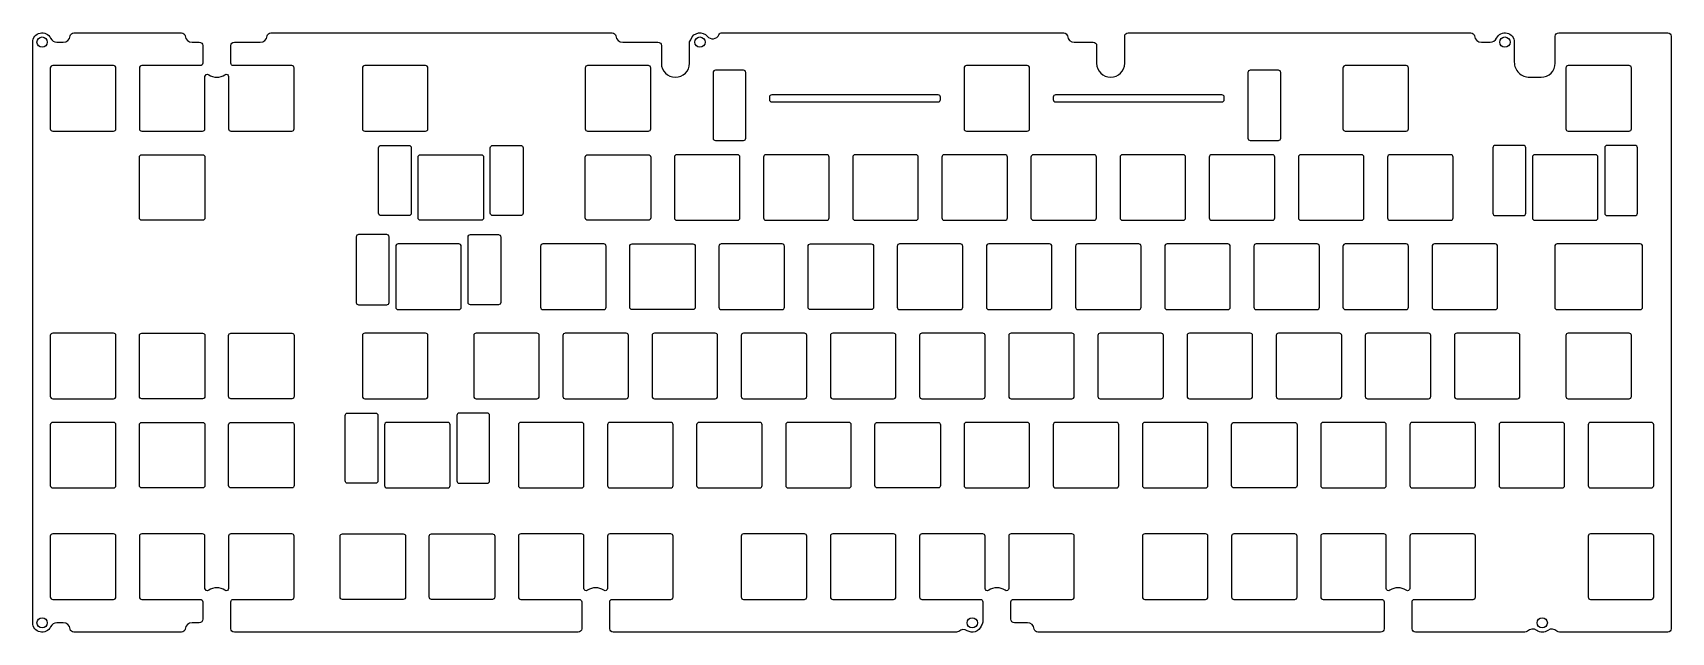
# Model space of a CAD drawing. Header units: millimetres. Extents: x -354 to -4, y -126 to 2.
import ezdxf

# ---------------------------------------------------------------- set-up
doc = ezdxf.new("R2010")
doc.units = ezdxf.units.MM
doc.layers.get('0').update_dxf_attribs({"linetype": 'CONTINUOUS'})

msp = doc.modelspace()

# ---------------------------------------------------------------- linework, layer by layer
for points in [[(-317.56, -18.02), (-317.56, -6.88, -0.608907), (-316.77, -6.47, 0.318661), (-313.3, -6.47, -0.608907), (-312.51, -6.88), (-312.51, -18.02, 0.414214), (-312.01, -18.52), (-299.01, -18.52, 0.414214), (-298.51, -18.02), (-298.51, -5.02, 0.414214), (-299.01, -4.52), (-311.54, -4.52, -0.414214), (-312.04, -4.02), (-312.04, -0.27, -0.414214), (-311.29, 0.48), (-305.75, 0.48, 0.381966), (-304.26, 1.81, -0.381966), (-303.51, 2.48), (-230.52, 2.48, -0.381966), (-229.78, 1.81, 0.381966), (-228.29, 0.48), (-220.79, 0.48, -0.414214), (-220.04, -0.27), (-220.04, -4.02, 1), (-214.04, -4.02), (-214.04, 0.3, -0.163067), (-213.89, 0.75, 0.075979), (-213.67, 1.15, -0.583164), (-210.24, 1.75, 0.549558), (-207.73, 2.05, -0.289118), (-207.05, 2.48), (-134.04, 2.48, -0.381966), (-133.29, 1.81, 0.381966), (-131.8, 0.48), (-127.78, 0.48, -0.414214), (-127.03, -0.27), (-127.03, -4.02, 1), (-121.03, -4.02), (-121.03, 1.73, -0.414214), (-120.28, 2.48), (-47.05, 2.48, -0.381966), (-46.3, 1.81, 0.381966), (-44.81, 0.48), (-42.94, 0.48, 0.28969), (-41.58, 1.34, -0.799884), (-37.78, 0.48), (-37.78, -3.77, 0.414214), (-34.53, -7.02), (-32.03, -7.02, 0.414214), (-29.03, -4.02), (-29.03, 1.73, -0.414214), (-28.28, 2.48), (-5, 2.48, -0.414214), (-4.25, 1.73), (-4.25, -124.78, -0.414214), (-5, -125.53), (-28.12, -125.53, -0.202971), (-28.66, -125.31, 0.375507), (-30.62, -125.14, -0.329091), (-33, -125.14, 0.375509), (-34.97, -125.31, -0.202971), (-35.51, -125.53), (-58.87, -125.53, -0.414214), (-59.62, -124.78), (-59.62, -119.03, -0.414214), (-59.12, -118.53), (-46.6, -118.53, 0.414214), (-46.1, -118.03), (-46.1, -105.03, 0.414214), (-46.6, -104.53), (-59.6, -104.53, 0.414214), (-60.1, -105.03), (-60.1, -116.18, -0.608907), (-60.89, -116.59, 0.318661), (-64.36, -116.59, -0.608907), (-65.15, -116.18), (-65.15, -105.03, 0.414214), (-65.65, -104.53), (-78.65, -104.53, 0.414214), (-79.15, -105.03), (-79.15, -118.03, 0.414214), (-78.65, -118.53), (-66.12, -118.53, -0.414214), (-65.62, -119.03), (-65.62, -124.78, -0.414214), (-66.37, -125.53), (-139.6, -125.53, -0.381966), (-140.35, -124.87, 0.381966), (-141.84, -123.53), (-144.6, -123.53, -0.414214), (-145.35, -122.78), (-145.35, -119.03, -0.414214), (-144.85, -118.53), (-132.32, -118.53, 0.414214), (-131.82, -118.03), (-131.82, -105.03, 0.414214), (-132.32, -104.53), (-145.32, -104.53, 0.414214), (-145.82, -105.03), (-145.82, -116.18, -0.608907), (-146.61, -116.59, 0.318661), (-150.09, -116.59, -0.608907), (-150.88, -116.18), (-150.88, -105.03, 0.414214), (-151.38, -104.53), (-164.37, -104.53, 0.414214), (-164.87, -105.03), (-164.87, -118.03, 0.414214), (-164.37, -118.53), (-151.85, -118.53, -0.414214), (-151.35, -119.03), (-151.35, -123.36, -0.163068), (-151.5, -123.81, 0.075979), (-151.72, -124.21, -0.484213), (-154.69, -125.21, 0.337143), (-156.5, -125.35, -0.183131), (-157, -125.53), (-230.32, -125.53, -0.414214), (-231.07, -124.78), (-231.07, -119.03, -0.414214), (-230.57, -118.53), (-218.05, -118.53, 0.414214), (-217.55, -118.03), (-217.55, -105.03, 0.414214), (-218.05, -104.53), (-231.05, -104.53, 0.414214), (-231.55, -105.03), (-231.55, -116.18, -0.608907), (-232.34, -116.59, 0.318661), (-235.81, -116.59, -0.608907), (-236.6, -116.18), (-236.6, -105.03, 0.414214), (-237.1, -104.53), (-250.1, -104.53, 0.414214), (-250.6, -105.03), (-250.6, -118.03, 0.414214), (-250.1, -118.53), (-237.57, -118.53, -0.414214), (-237.07, -119.03), (-237.07, -124.78, -0.414214), (-237.82, -125.53), (-311.29, -125.53, -0.414214), (-312.04, -124.78), (-312.04, -119.03, -0.414214), (-311.54, -118.53), (-299.01, -118.53, 0.414214), (-298.51, -118.03), (-298.51, -105.03, 0.414214), (-299.01, -104.53), (-312.01, -104.53, 0.414214), (-312.51, -105.03), (-312.51, -116.18, -0.608907), (-313.3, -116.59, 0.318661), (-316.77, -116.59, -0.608907), (-317.56, -116.18), (-317.56, -105.03, 0.414214), (-318.06, -104.53), (-331.06, -104.53, 0.414214), (-331.56, -105.03), (-331.56, -118.03, 0.414214), (-331.06, -118.53), (-318.54, -118.53, -0.414214), (-318.04, -119.03), (-318.04, -122.78, -0.414214), (-318.79, -123.53), (-320.32, -123.53, 0.381966), (-321.82, -124.87, -0.381966), (-322.56, -125.53), (-345.61, -125.53, -0.381966), (-346.36, -124.87, 0.381966), (-347.85, -123.53), (-349.2, -123.53, 0.289689), (-350.56, -124.39, -0.799882), (-354.36, -123.53), (-354.36, 0.48, -0.799884), (-350.56, 1.34, 0.28969), (-349.2, 0.48), (-347.85, 0.48, 0.381966), (-346.36, 1.81, -0.381966), (-345.61, 2.48), (-322.56, 2.48, -0.381966), (-321.82, 1.81, 0.381966), (-320.32, 0.48), (-318.79, 0.48, -0.414214), (-318.04, -0.27), (-318.04, -4.02, -0.414214), (-318.54, -4.52), (-331.06, -4.52, 0.414214), (-331.56, -5.02), (-331.56, -18.02, 0.414214), (-331.06, -18.52), (-318.06, -18.52, 0.414214)], [(-336.61, -18.02), (-336.61, -5.02, 0.414214), (-337.11, -4.52), (-350.11, -4.52, 0.414214), (-350.61, -5.02), (-350.61, -18.02, 0.414214), (-350.11, -18.52), (-337.11, -18.52, 0.414214)], [(-283.94, -5.02), (-283.94, -18.02, 0.414214), (-283.44, -18.52), (-270.44, -18.52, 0.414214), (-269.94, -18.02), (-269.94, -5.02, 0.414214), (-270.44, -4.52), (-283.44, -4.52, 0.414214)], [(-236.31, -5.02), (-236.31, -18.02, 0.414214), (-235.81, -18.52), (-222.81, -18.52, 0.414214), (-222.31, -18.02), (-222.31, -5.02, 0.414214), (-222.81, -4.52), (-235.81, -4.52, 0.414214)], [(-209, -6.02), (-209, -20.02, 0.414214), (-208.5, -20.52), (-202.5, -20.52, 0.414214), (-202, -20.02), (-202, -6.02, 0.414214), (-202.5, -5.52), (-208.5, -5.52, 0.414214)], [(-155.35, -5.02), (-155.35, -18.02, 0.414214), (-154.85, -18.52), (-141.85, -18.52, 0.414214), (-141.35, -18.02), (-141.35, -5.02, 0.414214), (-141.85, -4.52), (-154.85, -4.52, 0.414214)], [(-88.2, -5.52), (-94.2, -5.52, 0.414214), (-94.7, -6.02), (-94.7, -20.02, 0.414214), (-94.2, -20.52), (-88.2, -20.52, 0.414214), (-87.7, -20.02), (-87.7, -6.02, 0.414214)], [(-73.89, -18.52), (-60.89, -18.52, 0.414214), (-60.39, -18.02), (-60.39, -5.02, 0.414214), (-60.89, -4.52), (-73.89, -4.52, 0.414214), (-74.39, -5.02), (-74.39, -18.02, 0.414214)], [(-26.76, -5.02), (-26.76, -18.02, 0.414214), (-26.26, -18.52), (-13.26, -18.52, 0.414214), (-12.76, -18.02), (-12.76, -5.02, 0.414214), (-13.26, -4.52), (-26.26, -4.52, 0.414214)], [(-196.95, -11.27), (-196.95, -11.77, 0.414214), (-196.45, -12.27), (-160.9, -12.27, 0.414214), (-160.4, -11.77), (-160.4, -11.27, 0.414214), (-160.9, -10.77), (-196.45, -10.77, 0.414214)], [(-136.3, -11.27), (-136.3, -11.77, 0.414214), (-135.8, -12.27), (-100.25, -12.27, 0.414214), (-99.75, -11.77), (-99.75, -11.27, 0.414214), (-100.25, -10.77), (-135.8, -10.77, 0.414214)], [(-318.06, -23.57, -0.414214), (-317.56, -24.07), (-317.56, -37.07, -0.414214), (-318.06, -37.57), (-331.06, -37.57, -0.414214), (-331.56, -37.07), (-331.56, -24.07, -0.414214), (-331.06, -23.57)], [(-273.47, -36.07, -0.414214), (-273.97, -36.57), (-279.97, -36.57, -0.414214), (-280.47, -36.07), (-280.47, -22.07, -0.414214), (-279.97, -21.57), (-273.97, -21.57, -0.414214), (-273.47, -22.07)], [(-272.03, -24.07, -0.414214), (-271.53, -23.57), (-258.53, -23.57, -0.414214), (-258.03, -24.07), (-258.03, -37.07, -0.414214), (-258.53, -37.57), (-271.53, -37.57, -0.414214), (-272.03, -37.07)], [(-256.09, -36.57, -0.414214), (-256.59, -36.07), (-256.59, -22.07, -0.414214), (-256.09, -21.57), (-250.09, -21.57, -0.414214), (-249.59, -22.07), (-249.59, -36.07, -0.414214), (-250.09, -36.57)], [(-222.31, -37.07, -0.414214), (-222.81, -37.57), (-235.81, -37.57, -0.414214), (-236.31, -37.07), (-236.31, -24.07, -0.414214), (-235.81, -23.57), (-222.81, -23.57, -0.414214), (-222.31, -24.07)], [(-216.76, -37.57), (-203.76, -37.57, 0.414214), (-203.26, -37.07), (-203.26, -24.07, 0.414214), (-203.76, -23.57), (-216.76, -23.57, 0.414214), (-217.26, -24.07), (-217.26, -37.07, 0.414214)], [(-198.21, -24.07), (-198.21, -37.07, 0.414214), (-197.71, -37.57), (-184.71, -37.57, 0.414214), (-184.21, -37.07), (-184.21, -24.07, 0.414214), (-184.71, -23.57), (-197.71, -23.57, 0.414214)], [(-178.66, -37.57), (-165.66, -37.57, 0.414214), (-165.16, -37.07), (-165.16, -24.07, 0.414214), (-165.66, -23.57), (-178.66, -23.57, 0.414214), (-179.16, -24.07), (-179.16, -37.07, 0.414214)], [(-159.61, -37.57), (-146.61, -37.57, 0.414214), (-146.11, -37.07), (-146.11, -24.07, 0.414214), (-146.61, -23.57), (-159.61, -23.57, 0.414214), (-160.11, -24.07), (-160.11, -37.07, 0.414214)], [(-140.56, -37.57), (-127.56, -37.57, 0.414214), (-127.06, -37.07), (-127.06, -24.07, 0.414214), (-127.56, -23.57), (-140.56, -23.57, 0.414214), (-141.06, -24.07), (-141.06, -37.07, 0.414214)], [(-121.51, -37.57), (-108.51, -37.57, 0.414214), (-108.01, -37.07), (-108.01, -24.07, 0.414214), (-108.51, -23.57), (-121.51, -23.57, 0.414214), (-122.01, -24.07), (-122.01, -37.07, 0.414214)], [(-102.46, -37.57), (-89.46, -37.57, 0.414214), (-88.96, -37.07), (-88.96, -24.07, 0.414214), (-89.46, -23.57), (-102.46, -23.57, 0.414214), (-102.96, -24.07), (-102.96, -37.07, 0.414214)], [(-83.41, -37.57), (-70.41, -37.57, 0.414214), (-69.91, -37.07), (-69.91, -24.07, 0.414214), (-70.41, -23.57), (-83.41, -23.57, 0.414214), (-83.91, -24.07), (-83.91, -37.07, 0.414214)], [(-64.86, -24.07), (-64.86, -37.07, 0.414214), (-64.36, -37.57), (-51.36, -37.57, 0.414214), (-50.86, -37.07), (-50.86, -24.07, 0.414214), (-51.36, -23.57), (-64.36, -23.57, 0.414214)], [(-41.84, -36.57), (-35.84, -36.57, 0.414214), (-35.34, -36.07), (-35.34, -22.07, 0.414214), (-35.84, -21.57), (-41.84, -21.57, 0.414214), (-42.34, -22.07), (-42.34, -36.07, 0.414214)], [(-33.41, -37.57), (-20.41, -37.57, 0.414214), (-19.91, -37.07), (-19.91, -24.07, 0.414214), (-20.41, -23.57), (-33.41, -23.57, 0.414214), (-33.91, -24.07), (-33.91, -37.07, 0.414214)], [(-17.97, -36.57), (-11.97, -36.57, 0.414214), (-11.47, -36.07), (-11.47, -22.07, 0.414214), (-11.97, -21.57), (-17.97, -21.57, 0.414214), (-18.47, -22.07), (-18.47, -36.07, 0.414214)], [(-284.73, -55.62), (-278.73, -55.62, 0.414214), (-278.23, -55.12), (-278.23, -41.12, 0.414214), (-278.73, -40.62), (-284.73, -40.62, 0.414214), (-285.23, -41.12), (-285.23, -55.12, 0.414214)], [(-254.36, -55.12, -0.414214), (-254.86, -55.62), (-260.86, -55.62, -0.414214), (-261.36, -55.12), (-261.36, -41.12, -0.414214), (-260.86, -40.62), (-254.86, -40.62, -0.414214), (-254.36, -41.12)], [(-276.29, -56.62), (-263.29, -56.62, 0.414214), (-262.79, -56.12), (-262.79, -43.12, 0.414214), (-263.29, -42.62), (-276.29, -42.62, 0.414214), (-276.79, -43.12), (-276.79, -56.12, 0.414214)], [(-245.34, -56.62), (-232.34, -56.62, 0.414214), (-231.84, -56.12), (-231.84, -43.12, 0.414214), (-232.34, -42.62), (-245.34, -42.62, 0.414214), (-245.84, -43.12), (-245.84, -56.12, 0.414214)], [(-212.79, -56.12, -0.414214), (-213.29, -56.62), (-226.29, -56.62, -0.414214), (-226.79, -56.12), (-226.79, -43.12, -0.414214), (-226.29, -42.62), (-213.29, -42.62, -0.414214), (-212.79, -43.12)], [(-207.24, -56.62), (-194.24, -56.62, 0.414214), (-193.74, -56.12), (-193.74, -43.12, 0.414214), (-194.24, -42.62), (-207.24, -42.62, 0.414214), (-207.74, -43.12), (-207.74, -56.12, 0.414214)], [(-174.69, -56.12, -0.414214), (-175.19, -56.62), (-188.19, -56.62, -0.414214), (-188.69, -56.12), (-188.69, -43.12, -0.414214), (-188.19, -42.62), (-175.19, -42.62, -0.414214), (-174.69, -43.12)], [(-169.14, -56.62), (-156.14, -56.62, 0.414214), (-155.64, -56.12), (-155.64, -43.12, 0.414214), (-156.14, -42.62), (-169.14, -42.62, 0.414214), (-169.64, -43.12), (-169.64, -56.12, 0.414214)], [(-150.59, -43.12), (-150.59, -56.12, 0.414214), (-150.09, -56.62), (-137.09, -56.62, 0.414214), (-136.59, -56.12), (-136.59, -43.12, 0.414214), (-137.09, -42.62), (-150.09, -42.62, 0.414214)], [(-131.04, -56.62), (-118.04, -56.62, 0.414214), (-117.54, -56.12), (-117.54, -43.12, 0.414214), (-118.04, -42.62), (-131.04, -42.62, 0.414214), (-131.54, -43.12), (-131.54, -56.12, 0.414214)], [(-111.99, -56.62), (-98.99, -56.62, 0.414214), (-98.49, -56.12), (-98.49, -43.12, 0.414214), (-98.99, -42.62), (-111.99, -42.62, 0.414214), (-112.49, -43.12), (-112.49, -56.12, 0.414214)], [(-92.94, -56.62), (-79.94, -56.62, 0.414214), (-79.44, -56.12), (-79.44, -43.12, 0.414214), (-79.94, -42.62), (-92.94, -42.62, 0.414214), (-93.44, -43.12), (-93.44, -56.12, 0.414214)], [(-74.39, -43.12), (-74.39, -56.12, 0.414214), (-73.89, -56.62), (-60.89, -56.62, 0.414214), (-60.39, -56.12), (-60.39, -43.12, 0.414214), (-60.89, -42.62), (-73.89, -42.62, 0.414214)], [(-54.84, -56.62), (-41.84, -56.62, 0.414214), (-41.34, -56.12), (-41.34, -43.12, 0.414214), (-41.84, -42.62), (-54.84, -42.62, 0.414214), (-55.34, -43.12), (-55.34, -56.12, 0.414214)], [(-28.64, -56.62), (-10.88, -56.62, 0.414214), (-10.38, -56.12), (-10.38, -43.12, 0.414214), (-10.88, -42.62), (-28.64, -42.62, 0.414214), (-29.14, -43.12), (-29.14, -56.12, 0.414214)], [(-350.11, -75.67), (-337.11, -75.67, 0.414214), (-336.61, -75.17), (-336.61, -62.17, 0.414214), (-337.11, -61.67), (-350.11, -61.67, 0.414214), (-350.61, -62.17), (-350.61, -75.17, 0.414214)], [(-318.06, -61.67, -0.414214), (-317.56, -62.17), (-317.56, -75.17, -0.414214), (-318.06, -75.67), (-331.06, -75.67, -0.414214), (-331.56, -75.17), (-331.56, -62.17, -0.414214), (-331.06, -61.67)], [(-312.51, -62.17, -0.414214), (-312.01, -61.67), (-299.01, -61.67, -0.414214), (-298.51, -62.17), (-298.51, -75.17, -0.414214), (-299.01, -75.67), (-312.01, -75.67, -0.414214), (-312.51, -75.17)], [(-283.44, -75.67), (-270.44, -75.67, 0.414214), (-269.94, -75.17), (-269.94, -62.17, 0.414214), (-270.44, -61.67), (-283.44, -61.67, 0.414214), (-283.94, -62.17), (-283.94, -75.17, 0.414214)], [(-259.62, -75.67), (-246.62, -75.67, 0.414214), (-246.12, -75.17), (-246.12, -62.17, 0.414214), (-246.62, -61.67), (-259.62, -61.67, 0.414214), (-260.12, -62.17), (-260.12, -75.17, 0.414214)], [(-240.58, -75.67), (-227.57, -75.67, 0.414214), (-227.07, -75.17), (-227.07, -62.17, 0.414214), (-227.57, -61.67), (-240.58, -61.67, 0.414214), (-241.08, -62.17), (-241.08, -75.17, 0.414214)], [(-221.53, -75.67), (-208.53, -75.67, 0.414214), (-208.03, -75.17), (-208.03, -62.17, 0.414214), (-208.53, -61.67), (-221.53, -61.67, 0.414214), (-222.03, -62.17), (-222.03, -75.17, 0.414214)], [(-202.48, -75.67), (-189.48, -75.67, 0.414214), (-188.98, -75.17), (-188.98, -62.17, 0.414214), (-189.48, -61.67), (-202.48, -61.67, 0.414214), (-202.97, -62.17), (-202.97, -75.17, 0.414214)], [(-183.42, -75.67), (-170.43, -75.67, 0.414214), (-169.93, -75.17), (-169.93, -62.17, 0.414214), (-170.43, -61.67), (-183.42, -61.67, 0.414214), (-183.92, -62.17), (-183.92, -75.17, 0.414214)], [(-164.37, -75.67), (-151.38, -75.67, 0.414214), (-150.88, -75.17), (-150.88, -62.17, 0.414214), (-151.38, -61.67), (-164.37, -61.67, 0.414214), (-164.87, -62.17), (-164.87, -75.17, 0.414214)], [(-145.82, -62.17), (-145.82, -75.17, 0.414214), (-145.32, -75.67), (-132.32, -75.67, 0.414214), (-131.82, -75.17), (-131.82, -62.17, 0.414214), (-132.32, -61.67), (-145.32, -61.67, 0.414214)], [(-126.27, -75.67), (-113.27, -75.67, 0.414214), (-112.77, -75.17), (-112.77, -62.17, 0.414214), (-113.27, -61.67), (-126.27, -61.67, 0.414214), (-126.77, -62.17), (-126.77, -75.17, 0.414214)], [(-107.22, -75.67), (-94.22, -75.67, 0.414214), (-93.72, -75.17), (-93.72, -62.17, 0.414214), (-94.22, -61.67), (-107.22, -61.67, 0.414214), (-107.72, -62.17), (-107.72, -75.17, 0.414214)], [(-88.17, -75.67), (-75.17, -75.67, 0.414214), (-74.67, -75.17), (-74.67, -62.17, 0.414214), (-75.17, -61.67), (-88.17, -61.67, 0.414214), (-88.67, -62.17), (-88.67, -75.17, 0.414214)], [(-69.12, -75.67), (-56.12, -75.67, 0.414214), (-55.62, -75.17), (-55.62, -62.17, 0.414214), (-56.12, -61.67), (-69.12, -61.67, 0.414214), (-69.62, -62.17), (-69.62, -75.17, 0.414214)], [(-50.07, -75.67), (-37.07, -75.67, 0.414214), (-36.57, -75.17), (-36.57, -62.17, 0.414214), (-37.07, -61.67), (-50.07, -61.67, 0.414214), (-50.57, -62.17), (-50.57, -75.17, 0.414214)], [(-26.26, -75.67), (-13.26, -75.67, 0.414214), (-12.76, -75.17), (-12.76, -62.17, 0.414214), (-13.26, -61.67), (-26.26, -61.67, 0.414214), (-26.76, -62.17), (-26.76, -75.17, 0.414214)], [(-280.61, -93.22, -0.414214), (-281.11, -93.72), (-287.11, -93.72, -0.414214), (-287.61, -93.22), (-287.61, -79.22, -0.414214), (-287.11, -78.72), (-281.11, -78.72, -0.414214), (-280.61, -79.22)], [(-263.24, -93.72), (-257.24, -93.72, 0.414214), (-256.74, -93.22), (-256.74, -79.22, 0.414214), (-257.24, -78.72), (-263.24, -78.72, 0.414214), (-263.74, -79.22), (-263.74, -93.22, 0.414214)], [(-350.11, -94.72), (-337.11, -94.72, 0.414214), (-336.61, -94.22), (-336.61, -81.22, 0.414214), (-337.11, -80.72), (-350.11, -80.72, 0.414214), (-350.61, -81.22), (-350.61, -94.22, 0.414214)], [(-318.06, -80.72, -0.414214), (-317.56, -81.22), (-317.56, -94.22, -0.414214), (-318.06, -94.72), (-331.06, -94.72, -0.414214), (-331.56, -94.22), (-331.56, -81.22, -0.414214), (-331.06, -80.72)], [(-312.51, -81.22, -0.414214), (-312.01, -80.72), (-299.01, -80.72, -0.414214), (-298.51, -81.22), (-298.51, -94.22, -0.414214), (-299.01, -94.72), (-312.01, -94.72, -0.414214), (-312.51, -94.22)], [(-278.68, -94.72), (-265.68, -94.72, 0.414214), (-265.18, -94.22), (-265.18, -81.22, 0.414214), (-265.68, -80.72), (-278.68, -80.72, 0.414214), (-279.17, -81.22), (-279.17, -94.22, 0.414214)], [(-250.1, -94.72), (-237.1, -94.72, 0.414214), (-236.6, -94.22), (-236.6, -81.22, 0.414214), (-237.1, -80.72), (-250.1, -80.72, 0.414214), (-250.6, -81.22), (-250.6, -94.22, 0.414214)], [(-231.05, -94.72), (-218.05, -94.72, 0.414214), (-217.55, -94.22), (-217.55, -81.22, 0.414214), (-218.05, -80.72), (-231.05, -80.72, 0.414214), (-231.55, -81.22), (-231.55, -94.22, 0.414214)], [(-212.5, -81.22), (-212.5, -94.22, 0.414214), (-212, -94.72), (-199, -94.72, 0.414214), (-198.5, -94.22), (-198.5, -81.22, 0.414214), (-199, -80.72), (-212, -80.72, 0.414214)], [(-192.95, -94.72), (-179.95, -94.72, 0.414214), (-179.45, -94.22), (-179.45, -81.22, 0.414214), (-179.95, -80.72), (-192.95, -80.72, 0.414214), (-193.45, -81.22), (-193.45, -94.22, 0.414214)], [(-160.4, -94.22, -0.414214), (-160.9, -94.72), (-173.9, -94.72, -0.414214), (-174.4, -94.22), (-174.4, -81.22, -0.414214), (-173.9, -80.72), (-160.9, -80.72, -0.414214), (-160.4, -81.22)], [(-154.85, -94.72), (-141.85, -94.72, 0.414214), (-141.35, -94.22), (-141.35, -81.22, 0.414214), (-141.85, -80.72), (-154.85, -80.72, 0.414214), (-155.35, -81.22), (-155.35, -94.22, 0.414214)], [(-135.8, -94.72), (-122.8, -94.72, 0.414214), (-122.3, -94.22), (-122.3, -81.22, 0.414214), (-122.8, -80.72), (-135.8, -80.72, 0.414214), (-136.3, -81.22), (-136.3, -94.22, 0.414214)], [(-116.75, -94.72), (-103.75, -94.72, 0.414214), (-103.25, -94.22), (-103.25, -81.22, 0.414214), (-103.75, -80.72), (-116.75, -80.72, 0.414214), (-117.25, -81.22), (-117.25, -94.22, 0.414214)], [(-84.2, -94.22, -0.414214), (-84.7, -94.72), (-97.7, -94.72, -0.414214), (-98.2, -94.22), (-98.2, -81.22, -0.414214), (-97.7, -80.72), (-84.7, -80.72, -0.414214), (-84.2, -81.22)], [(-79.15, -81.22), (-79.15, -94.22, 0.414214), (-78.65, -94.72), (-65.65, -94.72, 0.414214), (-65.15, -94.22), (-65.15, -81.22, 0.414214), (-65.65, -80.72), (-78.65, -80.72, 0.414214)], [(-59.6, -94.72), (-46.6, -94.72, 0.414214), (-46.1, -94.22), (-46.1, -81.22, 0.414214), (-46.6, -80.72), (-59.6, -80.72, 0.414214), (-60.1, -81.22), (-60.1, -94.22, 0.414214)], [(-40.55, -94.72), (-27.55, -94.72, 0.414214), (-27.05, -94.22), (-27.05, -81.22, 0.414214), (-27.55, -80.72), (-40.55, -80.72, 0.414214), (-41.05, -81.22), (-41.05, -94.22, 0.414214)], [(-21.5, -94.72), (-8.5, -94.72, 0.414214), (-8, -94.22), (-8, -81.22, 0.414214), (-8.5, -80.72), (-21.5, -80.72, 0.414214), (-22, -81.22), (-22, -94.22, 0.414214)], [(-350.11, -118.53), (-337.11, -118.53, 0.414214), (-336.61, -118.03), (-336.61, -105.03, 0.414214), (-337.11, -104.53), (-350.11, -104.53, 0.414214), (-350.61, -105.03), (-350.61, -118.03, 0.414214)], [(-288.2, -118.53, -0.414214), (-288.7, -118.03), (-288.7, -105.03, -0.414214), (-288.2, -104.53), (-275.2, -104.53, -0.414214), (-274.7, -105.03), (-274.7, -118.03, -0.414214), (-275.2, -118.53)], [(-269.15, -118.53, -0.414214), (-269.65, -118.03), (-269.65, -105.03, -0.414214), (-269.15, -104.53), (-256.15, -104.53, -0.414214), (-255.65, -105.03), (-255.65, -118.03, -0.414214), (-256.15, -118.53)], [(-202.48, -118.53), (-189.48, -118.53, 0.414214), (-188.98, -118.03), (-188.98, -105.03, 0.414214), (-189.48, -104.53), (-202.48, -104.53, 0.414214), (-202.97, -105.03), (-202.97, -118.03, 0.414214)], [(-183.42, -118.53), (-170.43, -118.53, 0.414214), (-169.93, -118.03), (-169.93, -105.03, 0.414214), (-170.43, -104.53), (-183.42, -104.53, 0.414214), (-183.92, -105.03), (-183.92, -118.03, 0.414214)], [(-116.75, -118.53), (-103.75, -118.53, 0.414214), (-103.25, -118.03), (-103.25, -105.03, 0.414214), (-103.75, -104.53), (-116.75, -104.53, 0.414214), (-117.25, -105.03), (-117.25, -118.03, 0.414214)], [(-97.7, -118.53), (-84.7, -118.53, 0.414214), (-84.2, -118.03), (-84.2, -105.03, 0.414214), (-84.7, -104.53), (-97.7, -104.53, 0.414214), (-98.2, -105.03), (-98.2, -118.03, 0.414214)], [(-21.5, -118.53), (-8.5, -118.53, 0.414214), (-8, -118.03), (-8, -105.03, 0.414214), (-8.5, -104.53), (-21.5, -104.53, 0.414214), (-22, -105.03), (-22, -118.03, 0.414214)]]:
    msp.add_lwpolyline(points, format="xyb", close=True)
for centre in [(-352.36, 0.48), (-211.79, 0.48), (-39.78, 0.48), (-352.36, -123.53), (-153.6, -123.53), (-31.81, -123.53)]:
    msp.add_circle(centre, 1.1)

doc.saveas('drawing.dxf')
